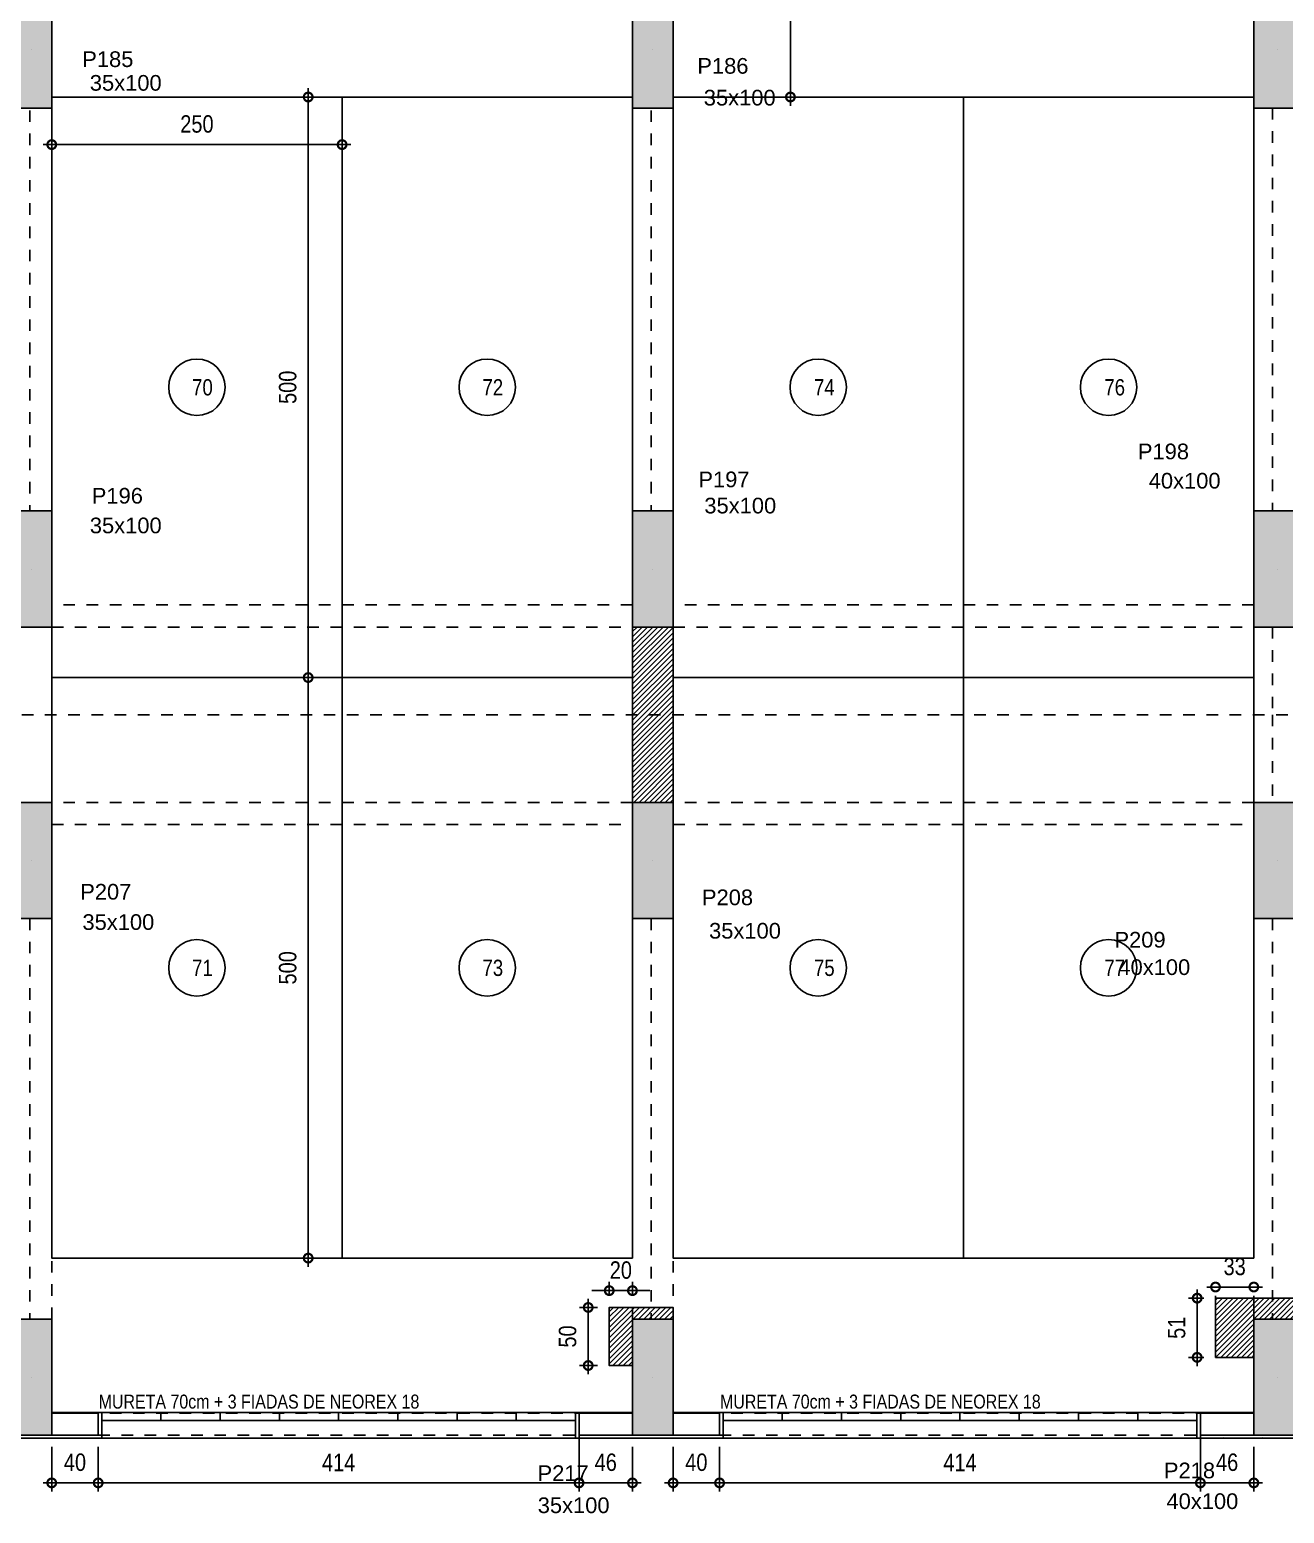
# Model space of a CAD drawing. Header units: metres. Extents: x -133 to 570, y -18 to 184.
# Drawn here: x 14.76 to 25.56, y -3.67 to 9.1 of the extents above; entities that cross this region are included whole.
import ezdxf
from ezdxf.enums import TextEntityAlignment as Align

# ---------------------------------------------------------------- set-up
doc = ezdxf.new("R2010")
doc.units = ezdxf.units.M
doc.linetypes.add('DASHEDX2', pattern=[1.5, 1, -0.5])
doc.linetypes.add('ESTILO_TQS_0004', pattern=[1.12, 0.5, -0.2, 0.01, -0.2, 0.01, -0.2])
for name, color, linetype in [('1', 232, 'DASHEDX2'), ('12', 232, 'Continuous'), ('205', 232, 'ESTILO_TQS_0004'), ('242', 3, 'Continuous'), ('3', 2, 'Continuous'), ('9', 232, 'Continuous'), ('ARQ-ALV ACAB', 4, 'Continuous'), ('ARQ-ALV OSSO', 5, 'Continuous'), ('ARQ-AUX', 7, 'Continuous'), ('ARQ-AUX1', 1, 'Continuous'), ('ARQ-DIM', 2, 'Continuous'), ('ARQ-DIM EMBASAM', 2, 'Continuous'), ('ARQ-ENCH', 1, 'Continuous'), ('ARQ-EST', 2, 'Continuous'), ('ARQ-TXT EMBASAM', 2, 'Continuous'), ('ARQ-VG', 1, 'Continuous'), ('terreno', 7, 'Continuous')]:
    doc.layers.add(name, color=color, linetype=linetype)
doc.styles.add('Adesa', font='ARIALN.TTF')
doc.styles.get("Standard").update_dxf_attribs({"font": 'arial.ttf'})
doc.dimstyles.new('ADESA 1-0075', dxfattribs={"dimtxt": 0.15, "dimasz": 0.15, "dimexe": 0.075, "dimexo": 0.1, "dimgap": 0.1, "dimtad": 1, "dimdec": 1, "dimlfac": 100, "dimzin": 12, "dimtxsty": 'Adesa', "dimblk": 'DOTSMALL', "dimcen": 1, "dimdle": 0.075, "dimclrd": 1, "dimclre": 1, "dimclrt": 256, "dimazin": 3, "dimtm": 1e-09, "dimtfac": 1, "dimtdec": 1, "dimtmove": 1, "dimatfit": 0, "dimldrblk": 'DOTSMALL', "dimfxl": 0.8, "dimtvp": 2, "dimtolj": 1, "dimtzin": 0, "dimarcsym": 0})

# ---------------------------------------------------------------- blocks, each defined once
blk = doc.blocks.new('vaga')
blk.add_lwpolyline([(5, 0), (5, -2.5), (0, -2.5), (0, 0)], close=True)
blk.add_circle((2.5, -1.25), 0.243)
blk = doc.blocks.new('_DotSmall')
at = {"color": 0, "linetype": 'ByBlock', "const_width": 0.5}
blk.add_lwpolyline([(-0.0625, 0, 1), (0.0625, 0, 1)], format="xyb", close=True, dxfattribs=at)
blk = doc.blocks.new('*D140')
at = {"layer": 'ARQ-DIM EMBASAM', "color": 1, "lineweight": -2, "transparency": 16777216}
for p, q in [((14.95, 8.425), (14.95, 8.04)), ((17.45, 8.425), (17.45, 8.04)), ((17.525, 8.115), (14.875, 8.115))]:
    blk.add_line(p, q, dxfattribs=at)
at = {"layer": 'Defpoints', "color": 0, "transparency": 16777216}
for p in [(14.95, 8.525, 0), (17.45, 8.525, 0), (14.95, 8.115)]:
    blk.add_point(p, dxfattribs=at)
at = {"layer": 'ARQ-DIM EMBASAM', "color": 1, "lineweight": -2, "transparency": 16777216, "xscale": 0.15, "yscale": 0.15, "zscale": 0.15, "rotation": 180}
blk.add_blockref('_DotSmall', (14.95, 8.115), dxfattribs=at)
at = {"layer": 'ARQ-DIM EMBASAM', "color": 1, "lineweight": -2, "transparency": 16777216, "xscale": 0.15, "yscale": 0.15, "zscale": 0.15}
blk.add_blockref('_DotSmall', (17.45, 8.115), dxfattribs=at)
at = {"layer": 'ARQ-DIM EMBASAM', "transparency": 16777216, "insert": (16.2, 8.292), "char_height": 0.15, "attachment_point": 5, "style": 'Adesa'}
blk.add_mtext('\\A1;250', dxfattribs=at)
blk = doc.blocks.new('*D141')
at = {"layer": 'ARQ-DIM EMBASAM', "color": 1, "lineweight": -2, "transparency": 16777216}
for p, q in [((17.158, 8.6), (17.158, 3.45)), ((17.35, 8.525), (17.083, 8.525)), ((17.35, 3.525), (17.083, 3.525))]:
    blk.add_line(p, q, dxfattribs=at)
at = {"layer": 'Defpoints', "color": 0, "transparency": 16777216}
for p in [(17.45, 8.525, 0), (17.158, 3.525), (17.45, 3.525, 0)]:
    blk.add_point(p, dxfattribs=at)
at = {"layer": 'ARQ-DIM EMBASAM', "color": 1, "lineweight": -2, "transparency": 16777216, "xscale": 0.15, "yscale": 0.15, "zscale": 0.15}
for p, rotation in [((17.158, 8.525), 90), ((17.158, 3.525), 270)]:
    blk.add_blockref('_DotSmall', p, dxfattribs=dict(at, rotation=rotation))
at = {"layer": 'ARQ-DIM EMBASAM', "transparency": 16777216, "insert": (16.982, 6.025), "char_height": 0.15, "attachment_point": 5, "rotation": 90, "style": 'Adesa'}
blk.add_mtext('\\A1;500', dxfattribs=at)
blk = doc.blocks.new('*D142')
at = {"layer": 'ARQ-DIM EMBASAM', "color": 1, "lineweight": -2, "transparency": 16777216}
for p, q in [((17.158, 3.6), (17.158, -1.55)), ((17.35, 3.525), (17.083, 3.525)), ((17.35, -1.475), (17.083, -1.475))]:
    blk.add_line(p, q, dxfattribs=at)
at = {"layer": 'Defpoints', "color": 0, "transparency": 16777216}
for p in [(17.45, 3.525, 0), (17.158, -1.475), (17.45, -1.475, 0)]:
    blk.add_point(p, dxfattribs=at)
at = {"layer": 'ARQ-DIM EMBASAM', "color": 1, "lineweight": -2, "transparency": 16777216, "xscale": 0.15, "yscale": 0.15, "zscale": 0.15}
for p, rotation in [((17.158, 3.525), 90), ((17.158, -1.475), 270)]:
    blk.add_blockref('_DotSmall', p, dxfattribs=dict(at, rotation=rotation))
at = {"layer": 'ARQ-DIM EMBASAM', "transparency": 16777216, "insert": (16.982, 1.025), "char_height": 0.15, "attachment_point": 5, "rotation": 90, "style": 'Adesa'}
blk.add_mtext('\\A1;500', dxfattribs=at)
blk = doc.blocks.new('*D69')
at = {"layer": 'ARQ-DIM EMBASAM', "color": 1, "lineweight": -2, "transparency": 16777216}
for p, q in [((21.151, 14.068), (21.385, 14.068)), ((21.31, 14.143), (21.31, 8.45)), ((21.151, 8.525), (21.385, 8.525))]:
    blk.add_line(p, q, dxfattribs=at)
at = {"layer": 'Defpoints', "color": 0, "transparency": 16777216}
for p in [(21.051, 14.068), (21.051, 8.525), (21.31, 8.525)]:
    blk.add_point(p, dxfattribs=at)
at = {"layer": 'ARQ-DIM EMBASAM', "color": 1, "lineweight": -2, "transparency": 16777216, "xscale": 0.15, "yscale": 0.15, "zscale": 0.15}
for p, rotation in [((21.31, 14.068), 90), ((21.31, 8.525), 270)]:
    blk.add_blockref('_DotSmall', p, dxfattribs=dict(at, rotation=rotation))
at = {"layer": 'ARQ-DIM EMBASAM', "transparency": 16777216, "insert": (21.134, 11.296), "char_height": 0.15, "attachment_point": 5, "rotation": 90, "style": 'Adesa'}
blk.add_mtext('\\A1;554', dxfattribs=at)
blk = doc.blocks.new('*D218')
at = {"layer": 'ARQ-DIM EMBASAM', "color": 1, "lineweight": -2, "transparency": 16777216}
for p, q in [((24.895, -1.724), (25.375, -1.724)), ((24.97, -1.82), (24.97, -1.799)), ((25.3, -1.82), (25.3, -1.799))]:
    blk.add_line(p, q, dxfattribs=at)
at = {"layer": 'Defpoints', "color": 0, "transparency": 16777216}
for p in [(24.97, -1.72), (25.3, -1.72), (25.3, -1.724)]:
    blk.add_point(p, dxfattribs=at)
at = {"layer": 'ARQ-DIM EMBASAM', "color": 1, "lineweight": -2, "transparency": 16777216, "xscale": 0.15, "yscale": 0.15, "zscale": 0.15, "rotation": 180}
blk.add_blockref('_DotSmall', (24.97, -1.724), dxfattribs=at)
at = {"layer": 'ARQ-DIM EMBASAM', "color": 1, "lineweight": -2, "transparency": 16777216, "xscale": 0.15, "yscale": 0.15, "zscale": 0.15}
blk.add_blockref('_DotSmall', (25.3, -1.724), dxfattribs=at)
at = {"layer": 'ARQ-DIM EMBASAM', "transparency": 16777216, "insert": (25.135, -1.548), "char_height": 0.15, "attachment_point": 5, "style": 'Adesa'}
blk.add_mtext('\\A1;33', dxfattribs=at)
blk = doc.blocks.new('terreno + circ vert')
at = {"layer": 'ARQ-EST', "color": 102}
blk.add_lwpolyline([(45.0315, 1.1617, 0.011807), (45.0465, 1.811), (45.1211, 8.4606), (42.945, 9.4812), (35.5548, 12.9472), (27.5061, 16.8929), (22.1014, 19.5405), (15.0017, 23.0148), (8.3251, 26.282), (0.4895, 30.0914), (-5.8932, 33.2362), (-11.2422, 35.8718), (-77.2068, 8.3436), (-72.4625, -3.025), (39.7459, -3.025), (40.5291, -3.025, 0.3925275), (45.0315, 1.1617)], format="xyb", dxfattribs=at)
at = {"layer": 'Defpoints'}
blk.add_lwpolyline([(45.0315, 1.1617, 0.0118069), (45.0465, 1.811), (45.1211, 8.4606), (42.945, 9.4812), (35.5548, 12.9472), (27.5061, 16.8929), (22.1014, 19.5405), (15.0017, 23.0148), (8.3251, 26.282), (0.4895, 30.0914), (-5.8932, 33.2362), (-11.2422, 35.8718), (-77.2068, 8.3436), (-72.4625, -3.025), (39.7459, -3.025), (40.5292, -3.025, 0.3925339)], format="xyb", close=True, dxfattribs=at)
blk = doc.blocks.new('*D306')
at = {"layer": 'ARQ-DIM', "color": 1, "lineweight": -2, "transparency": 16777216}
for p, q in [((24.812, -1.745), (24.812, -2.405)), ((24.87, -1.82), (24.737, -1.82)), ((24.87, -2.33), (24.737, -2.33))]:
    blk.add_line(p, q, dxfattribs=at)
at = {"layer": 'Defpoints', "color": 0, "transparency": 16777216}
for p in [(24.97, -1.82), (24.812, -2.33), (24.97, -2.33)]:
    blk.add_point(p, dxfattribs=at)
at = {"layer": 'ARQ-DIM', "color": 1, "lineweight": -2, "transparency": 16777216, "xscale": 0.15, "yscale": 0.15, "zscale": 0.15}
for p, rotation in [((24.812, -1.82), 90), ((24.812, -2.33), 270)]:
    blk.add_blockref('_DotSmall', p, dxfattribs=dict(at, rotation=rotation))
at = {"layer": 'ARQ-DIM', "transparency": 16777216, "insert": (24.636, -2.075), "char_height": 0.15, "attachment_point": 5, "rotation": 90, "style": 'Adesa'}
blk.add_mtext('\\A1;51', dxfattribs=at)
blk = doc.blocks.new('*D308')
at = {"layer": 'ARQ-DIM EMBASAM', "color": 1, "lineweight": -2, "transparency": 16777216}
for p, q in [((19.75, -1.755), (19.6, -1.755)), ((19.75, -1.8), (19.75, -1.68)), ((19.75, -1.755), (19.95, -1.755)), ((19.95, -1.8), (19.95, -1.68)), ((19.95, -1.755), (20.1, -1.755))]:
    blk.add_line(p, q, dxfattribs=at)
at = {"layer": 'Defpoints', "color": 0, "transparency": 16777216}
for p in [(19.95, -1.755), (19.75, -1.9), (19.95, -1.9)]:
    blk.add_point(p, dxfattribs=at)
at = {"layer": 'ARQ-DIM EMBASAM', "color": 1, "lineweight": -2, "transparency": 16777216, "xscale": 0.15, "yscale": 0.15, "zscale": 0.15}
blk.add_blockref('_DotSmall', (19.75, -1.755), dxfattribs=at)
at = {"layer": 'ARQ-DIM EMBASAM', "color": 1, "lineweight": -2, "transparency": 16777216, "xscale": 0.15, "yscale": 0.15, "zscale": 0.15, "rotation": 180}
blk.add_blockref('_DotSmall', (19.95, -1.755), dxfattribs=at)
at = {"layer": 'ARQ-DIM EMBASAM', "transparency": 16777216, "insert": (19.85, -1.579), "char_height": 0.15, "attachment_point": 5, "style": 'Adesa'}
blk.add_mtext('\\A1;20', dxfattribs=at)
blk = doc.blocks.new('*D307')
at = {"layer": 'ARQ-DIM EMBASAM', "color": 1, "lineweight": -2, "transparency": 16777216}
for p, q in [((19.65, -1.9), (19.494, -1.9)), ((19.569, -1.825), (19.569, -2.475)), ((19.65, -2.4), (19.494, -2.4))]:
    blk.add_line(p, q, dxfattribs=at)
at = {"layer": 'Defpoints', "color": 0, "transparency": 16777216}
for p in [(19.75, -1.9), (19.569, -2.4), (19.75, -2.4)]:
    blk.add_point(p, dxfattribs=at)
at = {"layer": 'ARQ-DIM EMBASAM', "color": 1, "lineweight": -2, "transparency": 16777216, "xscale": 0.15, "yscale": 0.15, "zscale": 0.15}
for p, rotation in [((19.569, -1.9), 90), ((19.569, -2.4), 270)]:
    blk.add_blockref('_DotSmall', p, dxfattribs=dict(at, rotation=rotation))
at = {"layer": 'ARQ-DIM EMBASAM', "transparency": 16777216, "insert": (19.392, -2.15), "char_height": 0.15, "attachment_point": 5, "rotation": 90, "style": 'Adesa'}
blk.add_mtext('\\A1;50', dxfattribs=at)
blk = doc.blocks.new('PL NEOREX 18')
at = {"layer": 'ARQ-AUX1'}
blk.add_lwpolyline([(0, 0), (0.51, 0), (0.51, -0.07), (0, -0.07)], close=True, dxfattribs=at)
blk = doc.blocks.new('*D362')
at = {"layer": 'ARQ-DIM EMBASAM', "color": 1, "lineweight": -2, "transparency": 16777216}
for p, q in [((20.7, -3.1), (20.7, -3.486)), ((24.84, -3.1), (24.84, -3.486)), ((20.625, -3.411), (24.915, -3.411))]:
    blk.add_line(p, q, dxfattribs=at)
at = {"layer": 'Defpoints', "color": 0, "transparency": 16777216}
for p in [(20.7, -3), (24.84, -3), (24.84, -3.411)]:
    blk.add_point(p, dxfattribs=at)
at = {"layer": 'ARQ-DIM EMBASAM', "color": 1, "lineweight": -2, "transparency": 16777216, "xscale": 0.15, "yscale": 0.15, "zscale": 0.15, "rotation": 180}
blk.add_blockref('_DotSmall', (20.7, -3.411), dxfattribs=at)
at = {"layer": 'ARQ-DIM EMBASAM', "color": 1, "lineweight": -2, "transparency": 16777216, "xscale": 0.15, "yscale": 0.15, "zscale": 0.15}
blk.add_blockref('_DotSmall', (24.84, -3.411), dxfattribs=at)
at = {"layer": 'ARQ-DIM EMBASAM', "transparency": 16777216, "insert": (22.77, -3.235), "char_height": 0.15, "attachment_point": 5, "style": 'Adesa'}
blk.add_mtext('\\A1;414', dxfattribs=at)
blk = doc.blocks.new('*D353')
at = {"layer": 'ARQ-DIM EMBASAM', "color": 1, "lineweight": -2, "transparency": 16777216}
for p, q in [((24.84, -3.005), (24.84, -3.486)), ((25.3, -3.1), (25.3, -3.486)), ((24.765, -3.411), (25.375, -3.411))]:
    blk.add_line(p, q, dxfattribs=at)
at = {"layer": 'Defpoints', "color": 0, "transparency": 16777216}
for p in [(24.84, -2.905), (25.3, -3), (25.3, -3.411)]:
    blk.add_point(p, dxfattribs=at)
at = {"layer": 'ARQ-DIM EMBASAM', "color": 1, "lineweight": -2, "transparency": 16777216, "xscale": 0.15, "yscale": 0.15, "zscale": 0.15, "rotation": 180}
blk.add_blockref('_DotSmall', (24.84, -3.411), dxfattribs=at)
at = {"layer": 'ARQ-DIM EMBASAM', "color": 1, "lineweight": -2, "transparency": 16777216, "xscale": 0.15, "yscale": 0.15, "zscale": 0.15}
blk.add_blockref('_DotSmall', (25.3, -3.411), dxfattribs=at)
at = {"layer": 'ARQ-DIM EMBASAM', "transparency": 16777216, "insert": (25.07, -3.234), "char_height": 0.15, "attachment_point": 5, "style": 'Adesa'}
blk.add_mtext('\\A1;46', dxfattribs=at)
blk = doc.blocks.new('*D363')
at = {"layer": 'ARQ-DIM EMBASAM', "color": 1, "lineweight": -2, "transparency": 16777216}
for p, q in [((14.95, -3.1), (14.95, -3.486)), ((15.35, -3.1), (15.35, -3.486)), ((15.425, -3.411), (14.875, -3.411))]:
    blk.add_line(p, q, dxfattribs=at)
at = {"layer": 'Defpoints', "color": 0, "transparency": 16777216}
for p in [(14.95, -3), (15.35, -3), (14.95, -3.411)]:
    blk.add_point(p, dxfattribs=at)
at = {"layer": 'ARQ-DIM EMBASAM', "color": 1, "lineweight": -2, "transparency": 16777216, "xscale": 0.15, "yscale": 0.15, "zscale": 0.15, "rotation": 180}
blk.add_blockref('_DotSmall', (14.95, -3.411), dxfattribs=at)
at = {"layer": 'ARQ-DIM EMBASAM', "color": 1, "lineweight": -2, "transparency": 16777216, "xscale": 0.15, "yscale": 0.15, "zscale": 0.15}
blk.add_blockref('_DotSmall', (15.35, -3.411), dxfattribs=at)
at = {"layer": 'ARQ-DIM EMBASAM', "transparency": 16777216, "insert": (15.15, -3.234), "char_height": 0.15, "attachment_point": 5, "style": 'Adesa'}
blk.add_mtext('\\A1;40', dxfattribs=at)
blk = doc.blocks.new('*D364')
at = {"layer": 'ARQ-DIM EMBASAM', "color": 1, "lineweight": -2, "transparency": 16777216}
for p, q in [((15.35, -3.1), (15.35, -3.486)), ((19.49, -3.1), (19.49, -3.486)), ((15.275, -3.411), (19.565, -3.411))]:
    blk.add_line(p, q, dxfattribs=at)
at = {"layer": 'Defpoints', "color": 0, "transparency": 16777216}
for p in [(15.35, -3), (19.49, -3), (19.49, -3.411)]:
    blk.add_point(p, dxfattribs=at)
at = {"layer": 'ARQ-DIM EMBASAM', "color": 1, "lineweight": -2, "transparency": 16777216, "xscale": 0.15, "yscale": 0.15, "zscale": 0.15, "rotation": 180}
blk.add_blockref('_DotSmall', (15.35, -3.411), dxfattribs=at)
at = {"layer": 'ARQ-DIM EMBASAM', "color": 1, "lineweight": -2, "transparency": 16777216, "xscale": 0.15, "yscale": 0.15, "zscale": 0.15}
blk.add_blockref('_DotSmall', (19.49, -3.411), dxfattribs=at)
at = {"layer": 'ARQ-DIM EMBASAM', "transparency": 16777216, "insert": (17.42, -3.235), "char_height": 0.15, "attachment_point": 5, "style": 'Adesa'}
blk.add_mtext('\\A1;414', dxfattribs=at)
blk = doc.blocks.new('*D354')
at = {"layer": 'ARQ-DIM EMBASAM', "color": 1, "lineweight": -2, "transparency": 16777216}
for p, q in [((19.49, -3.005), (19.49, -3.486)), ((19.95, -3.1), (19.95, -3.486)), ((19.415, -3.411), (20.025, -3.411))]:
    blk.add_line(p, q, dxfattribs=at)
at = {"layer": 'Defpoints', "color": 0, "transparency": 16777216}
for p in [(19.49, -2.905), (19.95, -3), (19.95, -3.411)]:
    blk.add_point(p, dxfattribs=at)
at = {"layer": 'ARQ-DIM EMBASAM', "color": 1, "lineweight": -2, "transparency": 16777216, "xscale": 0.15, "yscale": 0.15, "zscale": 0.15, "rotation": 180}
blk.add_blockref('_DotSmall', (19.49, -3.411), dxfattribs=at)
at = {"layer": 'ARQ-DIM EMBASAM', "color": 1, "lineweight": -2, "transparency": 16777216, "xscale": 0.15, "yscale": 0.15, "zscale": 0.15}
blk.add_blockref('_DotSmall', (19.95, -3.411), dxfattribs=at)
at = {"layer": 'ARQ-DIM EMBASAM', "transparency": 16777216, "insert": (19.72, -3.234), "char_height": 0.15, "attachment_point": 5, "style": 'Adesa'}
blk.add_mtext('\\A1;46', dxfattribs=at)
blk = doc.blocks.new('*D365')
at = {"layer": 'ARQ-DIM EMBASAM', "color": 1, "lineweight": -2, "transparency": 16777216}
for p, q in [((20.3, -3.1), (20.3, -3.486)), ((20.7, -3.1), (20.7, -3.486)), ((20.225, -3.411), (20.775, -3.411))]:
    blk.add_line(p, q, dxfattribs=at)
at = {"layer": 'Defpoints', "color": 0, "transparency": 16777216}
for p in [(20.3, -3, 0), (20.7, -3, 0), (20.7, -3.411)]:
    blk.add_point(p, dxfattribs=at)
at = {"layer": 'ARQ-DIM EMBASAM', "color": 1, "lineweight": -2, "transparency": 16777216, "xscale": 0.15, "yscale": 0.15, "zscale": 0.15, "rotation": 180}
blk.add_blockref('_DotSmall', (20.3, -3.411), dxfattribs=at)
at = {"layer": 'ARQ-DIM EMBASAM', "color": 1, "lineweight": -2, "transparency": 16777216, "xscale": 0.15, "yscale": 0.15, "zscale": 0.15}
blk.add_blockref('_DotSmall', (20.7, -3.411), dxfattribs=at)
at = {"layer": 'ARQ-DIM EMBASAM', "transparency": 16777216, "insert": (20.5, -3.234), "char_height": 0.15, "attachment_point": 5, "style": 'Adesa'}
blk.add_mtext('\\A1;40', dxfattribs=at)
blk = doc.blocks.new('est-lo-05-4s1-r00')
at = {"layer": '3'}
h = blk.add_hatch(color=8, dxfattribs=at)
h.dxf.hatch_style = 1
h.paths.add_polyline_path([(4480.191942, 253.001099), (4480.878336, 333.001099), (4505.879256, 333.001099), (4505.192862, 253.001099)])
h.paths.add_polyline_path([(3749.556138, 1173.75538), (3675.011239, 1208.716021), (3675.029004, 1220.600666), (3681.053169, 1233.445703), (3760.152345, 1196.349162)])
h.paths.add_polyline_path([(4392.652721, -102.368986), (4434.333491, -34.084922), (4455.672261, -47.110163), (4413.991491, -115.394227)])
h.paths.add_polyline_path([(4050.790041, -299.818694), (4048.176829, -274.955647), (4127.738581, -266.59337), (4130.351793, -291.456417)])
h.paths.add_polyline_path([(3675.00299, -300.023234), (3700.00299, -300.023234), (3700.00299, -220.023234), (3675.00299, -220.023234)])
h.paths.add_polyline_path([(3675.00299, 253.001099), (3700.00299, 253.001099), (3700.00299, 333.001099), (3675.00299, 333.001099)])
h.paths.add_polyline_path([(3675.00299, 634.98646), (3700.00299, 634.98646), (3700.00299, 714.98646), (3675.00299, 714.98646)])
h.paths.add_polyline_path([(4508.00299, 805.7767), (4483.00299, 805.7767), (4483.00299, 829.898668), (4461.169437, 840.153681), (4471.79773, 862.781968), (4508.00299, 845.7767)])
h.paths.add_polyline_path([(4136.144955, 992.517183), (4063.734435, 1026.527719), (4074.362727, 1049.156007), (4146.773247, 1015.14547)])
h.paths.add_polyline_path([(498.003039, 395.921113), (498.003039, 923.986062), (353.003016, 923.986062), (353.003016, 942.98646), (517.003016, 942.98646), (517.003016, 395.921113)])
h.paths.add_polyline_path([(2530.003309, 842.98646), (2570.003309, 842.98646), (2570.003309, 942.98646), (2530.003309, 942.98646)])
h.paths.add_polyline_path([(-1638.90411, 2308.417379), (-1639.710789, 2308.080731), (-1626.939173, 2277.47733), (-1605.475816, 2266.181704), (-1591.086746, 2295.422123), (-1602.796368, 2323.486104)])
h.paths.add_polyline_path([(520.003309, 245.003526), (520.003309, -299.999844), (555.003309, -299.999844), (555.003309, -229.999844), (539.003309, -229.999844), (539.003309, 185.003526), (555.003309, 185.003526), (555.003309, 245.003526)])
h.paths.add_polyline_path([(-35, 244.918632), (-35, 184.918632), (-19, 184.918632), (-19, -230), (-35, -230), (-35, -300), (517, -300), (517, 245), (498, 245), (498, -281), (0, -281), (0, -19), (255, -19), (255, 244.918632), (178.506963, 244.918632), (178.506963, 225.918632), (236, 225.918632), (236, 0), (0, 0), (0, 225.918632), (57.5, 225.918632), (57.5, 244.918632)])
h.paths.add_polyline_path([(-34.995574, 942.98646), (-34.995574, 872.98646), (-18.995574, 872.98646), (-18.995574, 455.988714), (-34.995574, 455.988714), (-34.995574, 395.921113), (232.004426, 395.921113), (232.004426, 481.921874), (213.004426, 481.921874), (213.004426, 414.921113), (0.004426, 414.921113), (0.004426, 923.98646), (213.004426, 923.98646), (213.004426, 854.922358), (232.004426, 854.922358), (232.004426, 923.98646), (252.004426, 923.98646), (252.004426, 942.98646)])
h.paths.add_polyline_path([(2337.785418, 1567.555313), (2315.359741, 1578.604703), (2293.260961, 1533.753349), (2315.686638, 1522.703959)])
h.paths.add_polyline_path([(870.291031, 1584.94023), (853.247517, 1593.337766), (826.665145, 1539.555944), (843.70866, 1531.158408)])
h.paths.add_polyline_path([(890.02575, 1575.217005), (872.982236, 1583.614541), (846.399864, 1529.832719), (863.443379, 1521.435183)])
h.paths.add_polyline_path([(1025.867309, 1900.695523), (1008.823795, 1909.093059), (969.045991, 1828.360622), (986.089505, 1819.963086)])
h.paths.add_polyline_path([(1045.605182, 1890.970748), (1028.561668, 1899.368284), (988.783864, 1818.635847), (1005.827379, 1810.238311)])
h.paths.add_polyline_path([(-3325.919868, 1288.067867), (-3293.620189, 1301.548622), (-3303.249301, 1324.619823), (-3335.54898, 1311.139067)])
h.paths.add_polyline_path([(-2327.384158, 1704.758701), (-2295.08448, 1718.239457), (-2304.713592, 1741.310657), (-2337.01327, 1727.829901)])
h.paths.add_polyline_path([(-2830.337783, 1494.85313), (-2793.423878, 1510.25974), (-2803.05301, 1533.330931), (-2839.966914, 1517.924321)])
h.paths.add_polyline_path([(-3380.339856, 153.000156), (-3355.339856, 153.000156), (-3355.339856, 223.000156), (-3380.339856, 223.000156)])
h.paths.add_polyline_path([(-2936.336043, 204.000156), (-2936.336043, 454.000156), (-2955.336043, 454.000156), (-2955.336043, 204.000156)])
h.paths.add_polyline_path([(-2042.45661, 2561.553446), (-2019.343795, 2506.183799), (-2001.810073, 2513.502857), (-2024.922888, 2568.872504)])
h.paths.add_polyline_path([(-2269.846055, 3106.51942), (-2246.73324, 3051.149773), (-2229.199518, 3058.468831), (-2252.312333, 3113.838478)])
h.paths.add_polyline_path([(-1900.243914, 3260.782262), (-1892.924846, 3243.248545), (-1837.555212, 3266.361391), (-1844.87428, 3283.895109)])
h.paths.add_polyline_path([(213.004314, 593.000156), (232.004314, 593.000156), (232.004314, 744.000156), (213.004314, 744.000156)], flags=17)
h.paths.add_polyline_path([(3672.003309, 253.001099), (3672.003309, 388.001099), (3637.003309, 388.001099), (3637.003309, 253.001099)])
h.paths.add_polyline_path([(3637.003309, 942.98646), (3637.003194, 872.98646), (3653.003309, 872.98646), (3653.003309, 599.001099), (3637.003309, 599.001099), (3637.003309, 539.001099), (3672.003309, 539.001099), (3672.003309, 942.98646)])
h.paths.add_polyline_path([(3672.003424, 102.001099), (3637.003309, 102.001099), (3637.003309, 42.001099), (3653.003307, 42.001099), (3653.003307, -229.998901), (3637.003309, -229.998901), (3637.003309, -299.998901), (3672.003424, -299.998901)])
h.paths.add_polyline_path([(3075.003309, -299.999844), (3110.003309, -299.999844), (3110.003309, -199.999844), (3075.003309, -199.999844)])
h.paths.add_polyline_path([(3075.003309, 270.500177), (3110.003309, 270.500177), (3110.003309, 370.500177), (3075.003309, 370.500177)])
h.paths.add_polyline_path([(520.003309, 942.98646), (520.003309, 395.925027), (555.003309, 395.925027), (555.003309, 451.98646), (539.003309, 451.98646), (539.003309, 872.98646), (555.003309, 872.98646), (555.003309, 942.98646)])
h.paths.add_polyline_path([(-2102.995138, 253.000177), (-2102.995138, 388.000177), (-2137.995138, 388.000177), (-2137.995138, 253.000177)])
h.paths.add_polyline_path([(-2137.995138, 101.999935), (-2137.995138, -299.999844), (-2102.995138, -299.999844), (-2102.995138, -229.999844), (-2118.995138, -229.999844), (-2118.995138, 41.999935), (-2102.995138, 41.999935), (-2102.995138, 101.999935)])
h.paths.add_polyline_path([(-2137.995141, 942.988972), (-2137.995141, 538.988972), (-2102.995141, 538.988972), (-2102.995141, 598.988972), (-2118.995141, 598.988972), (-2118.995141, 872.988972), (-2102.995141, 872.988972), (-2102.995141, 942.988972)])
h.paths.add_polyline_path([(3075.003309, 842.98646), (3110.003309, 842.98646), (3110.003309, 942.98646), (3075.003309, 942.98646)])
h.paths.add_polyline_path([(2530.003309, -299.999844), (2570.003309, -299.999844), (2570.003309, -199.999844), (2530.003309, -199.999844)])
h.paths.add_polyline_path([(2530.003309, 145.003526), (2570.003309, 145.003526), (2570.003309, 245.003526), (2530.003309, 245.003526)])
h.paths.add_polyline_path([(2530.003309, 395.98646), (2570.003309, 395.98646), (2570.003309, 495.98646), (2530.003309, 495.98646)])
h.paths.add_polyline_path([(1995.003309, -299.999844), (2030.003309, -299.999844), (2030.003309, -199.999844), (1995.003309, -199.999844)])
h.paths.add_polyline_path([(1995.003309, 145.003526), (2030.003309, 145.003526), (2030.003309, 245.003526), (1995.003309, 245.003526)])
h.paths.add_polyline_path([(1995.003309, 395.98646), (2030.003309, 395.98646), (2030.003309, 495.98646), (1995.003309, 495.98646)])
h.paths.add_polyline_path([(1995.003309, 842.98646), (2030.003309, 842.98646), (2030.003309, 942.98646), (1995.003309, 942.98646)])
h.paths.add_polyline_path([(1460.003309, -299.999844), (1495.003309, -299.999844), (1495.003309, -199.999844), (1460.003309, -199.999844)])
h.paths.add_polyline_path([(1460.003309, 145.003526), (1495.003309, 145.003526), (1495.003309, 245.003526), (1460.003309, 245.003526)])
h.paths.add_polyline_path([(1460.003309, 395.98646), (1495.003309, 395.98646), (1495.003309, 495.98646), (1460.003309, 495.98646)])
h.paths.add_polyline_path([(1460.003309, 842.98646), (1495.003309, 842.98646), (1495.003309, 942.98646), (1460.003309, 942.98646)])
h.paths.add_polyline_path([(925.003309, -299.999844), (960.003309, -299.999844), (960.003309, -199.999844), (925.003309, -199.999844)])
h.paths.add_polyline_path([(925.003309, 145.003526), (960.003309, 145.003526), (960.003309, 245.003526), (925.003309, 245.003526)])
h.paths.add_polyline_path([(925.003309, 395.98646), (960.003309, 395.98646), (960.003309, 495.98646), (925.003309, 495.98646)])
h.paths.add_polyline_path([(925.003309, 842.98646), (960.003309, 842.98646), (960.003309, 942.98646), (925.003309, 942.98646)])
h.paths.add_polyline_path([(-1582.999721, -299.999844), (-1547.999721, -299.999844), (-1547.999721, -199.999844), (-1582.999721, -199.999844)])
h.paths.add_polyline_path([(-500.999721, -299.999844), (-465.999721, -299.999844), (-465.999721, -199.999844), (-500.999721, -199.999844)])
h.paths.add_polyline_path([(-1042.999721, -299.999844), (-1002.999721, -299.999844), (-1002.999721, -199.999844), (-1042.999721, -199.999844)])
h.paths.add_polyline_path([(-500.999721, 145.003526), (-465.999721, 145.003526), (-465.999721, 245.003526), (-500.999721, 245.003526)])
h.paths.add_polyline_path([(-1042.999721, 145.003526), (-1002.999721, 145.003526), (-1002.999721, 245.003526), (-1042.999721, 245.003526)])
h.paths.add_polyline_path([(-500.999721, 395.98646), (-465.999721, 395.98646), (-465.999721, 495.98646), (-500.999721, 495.98646)])
h.paths.add_polyline_path([(-1042.999721, 395.98646), (-1002.999721, 395.98646), (-1002.999721, 495.98646), (-1042.999721, 495.98646)])
h.paths.add_polyline_path([(-1582.999721, 270.500177), (-1547.999721, 270.500177), (-1547.999721, 370.500177), (-1582.999721, 370.500177)])
h.paths.add_polyline_path([(-500.999721, 842.988971), (-465.999721, 842.988971), (-465.999721, 942.988971), (-500.999721, 942.988971)])
h.paths.add_polyline_path([(-1042.999721, 842.988971), (-1002.999721, 842.988971), (-1002.999721, 942.988971), (-1042.999721, 942.988971)])
h.paths.add_polyline_path([(-1582.999721, 842.988971), (-1547.999721, 842.988971), (-1547.999721, 942.988971), (-1582.999721, 942.988971)])
h.paths.add_polyline_path([(2878.491855, 1624.359295), (2870.135095, 1607.29575), (2924.019974, 1580.905983), (2932.376734, 1597.969528)])
h.paths.add_polyline_path([(-3380.339856, 611.000177), (-3355.339856, 611.000177), (-3355.339856, 681.000177), (-3380.339856, 681.000177)])
h.paths.add_polyline_path([(-2696.836043, 611.000177), (-2696.836043, 681.000177), (-2721.836043, 681.000177), (-2721.836043, 611.000177)])
h.paths.add_polyline_path([(-2696.836043, 204.000156), (-2696.836043, 454.000156), (-2715.836043, 454.000156), (-2715.836043, 204.000156)])
h.paths.add_polyline_path([(-2731.836043, -299.999844), (-2696.836043, -299.999844), (-2696.836043, -264.999844), (-2731.836043, -264.999844)])
h.paths.add_polyline_path([(-3380.339856, -299.999844), (-3320.339856, -299.999844), (-3320.339856, -280.999844), (-3380.339856, -280.999844)])
h.paths.add_polyline_path([(-1251.700414, 3094.268311), (-1252.507092, 3093.931662), (-1239.735476, 3063.328261), (-1218.272119, 3052.032635), (-1203.883049, 3081.273055), (-1215.592671, 3109.337036)])
h.paths.add_polyline_path([(420.719309, 2826.351805), (412.32167, 2809.308341), (466.143135, 2782.789482), (474.540774, 2799.832946)])
h.paths.add_polyline_path([(-128.567177, 2469.498721), (-139.616566, 2447.073044), (-85.794942, 2420.554509), (-74.745552, 2442.980186)])
h.paths.add_polyline_path([(119.171183, 2972.952079), (110.773545, 2955.908615), (164.59501, 2929.389755), (172.992648, 2946.433219)])
h.paths.add_polyline_path([(576.412492, 2122.1471), (565.363102, 2099.721423), (619.184726, 2073.202887), (630.234116, 2095.628564)])
h.paths.add_polyline_path([(171.937891, 2321.436407), (160.888501, 2299.01073), (214.710126, 2272.492194), (225.759516, 2294.917871)])
h.paths.add_polyline_path([(-1846.18202, 2802.798822), (-1809.267849, 2818.204793), (-1824.67382, 2855.118964), (-1861.587992, 2839.712993)])
h.paths.add_polyline_path([(-1310.499721, 1541.488971), (-1250.499721, 1541.488971), (-1250.499721, 1566.488971), (-1310.499721, 1566.488971)])
h.paths.add_polyline_path([(-1059.612628, 1971.148164), (-1041.951907, 2007.03826), (-1077.842003, 2024.698981), (-1095.502723, 1988.808885)])
h.paths.add_polyline_path([(-524.499721, 1541.488971), (-499.499721, 1541.488971), (-499.499721, 1601.488971), (-524.499721, 1601.488971)])
h.paths.add_polyline_path([(-524.499721, 1881.488971), (-499.499721, 1881.488971), (-499.499721, 1941.488971), (-524.499721, 1941.488971)])
h.paths.add_polyline_path([(251.018664, 1541.488971), (291.018664, 1541.488971), (291.018664, 1581.488971), (251.018664, 1581.488971)])
h.paths.add_polyline_path([(1664.183592, 1619.053462), (1641.757916, 1630.102852), (1619.659136, 1585.251498), (1642.084813, 1574.202108)])
h.paths.add_polyline_path([(251.018664, 1794.282663), (291.018664, 1794.282663), (291.018664, 1824.650067), (251.018664, 1844.333072)])
h.paths.add_polyline_path([(-300.985184, 2071.804142), (-283.400784, 2107.731692), (-319.328334, 2125.316092), (-336.912734, 2089.388541)])
h.paths.add_polyline_path([(-875.89343, 2343.920112), (-853.89385, 2388.820186), (-889.8214, 2406.404586), (-911.82098, 2361.504512)])
h.paths.add_polyline_path([(3624.072778, 1260.343803), (3616.005182, 1243.141655), (3670.327755, 1217.665036), (3678.395351, 1234.867184)])
h.paths.add_polyline_path([(3281.21396, 1427.01517), (3272.816321, 1409.971706), (3326.637786, 1383.452847), (3335.035425, 1400.496311)])
h.paths.add_polyline_path([(2443.032129, 1837.730498), (2434.675071, 1820.667098), (2488.55949, 1794.276391), (2496.916547, 1811.33979)])
h.paths.add_polyline_path([(1848.439737, 2128.830222), (1840.082977, 2111.766677), (1893.967856, 2085.37691), (1902.324616, 2102.440455)])
h.paths.add_polyline_path([(1278.969231, 2407.565141), (1270.571592, 2390.521677), (1324.393057, 2364.002818), (1332.790696, 2381.046282)])
h.paths.add_polyline_path([(1222.390526, 2435.274861), (1213.992887, 2418.231397), (1267.814352, 2391.712538), (1276.211991, 2408.756002)])
h.paths.add_polyline_path([(826.212318, 2629.054888), (817.862707, 2611.987844), (871.758635, 2585.620651), (880.108247, 2602.687695)])
h.paths.add_polyline_path([(-548.331574, 2676.321486), (-559.380964, 2653.895809), (-379.975549, 2565.50069), (-368.926159, 2587.926367)])
h.paths.add_polyline_path([(-300.838681, 3179.255192), (-309.236218, 3162.211678), (-129.830803, 3073.816559), (-121.433267, 3090.860073)])
h.paths.add_polyline_path([(-1026.544799, 3536.825065), (-1034.942438, 3519.781601), (-981.120973, 3493.262742), (-972.723334, 3510.306206)])
h.paths.add_polyline_path([(-1415.729753, 3462.94789), (-1408.410685, 3445.414172), (-1353.041051, 3468.527018), (-1360.360119, 3486.060736)])
h.paths.add_polyline_path([(-1824.790765, 1941.513397), (-1815.163965, 1918.441233), (-1762.559432, 1940.390336), (-1796.445767, 2021.604352), (-1813.980611, 2014.287984), (-1789.721076, 1956.146132), (-1824.790786, 1941.513388)])
at = {"layer": '1'}
for points in [[(1476.003309, 840.98646), (1476.003309, 495.997644)], [(1495.003309, 495.997644), (1495.003309, 840.98646)], [(2011.003309, 840.98646), (2011.003309, 495.997644)], [(2030.003309, 495.997644), (2030.003309, 840.98646)], [(2546.003309, 842.98646), (2546.003309, 495.997644)], [(1995.003309, 414.997644), (1495.003309, 414.997644)], [(2530.003309, 414.997644), (2030.003309, 414.997644)], [(1495.003309, 395.997644), (1995.003309, 395.997644)], [(2030.003309, 395.997644), (2530.003309, 395.997644)], [(2546.003309, 395.997644), (2546.003309, 320.500177)], [(2546.003309, 320.500177), (2546.003309, 245.000156)], [(1995.003309, 245.000156), (1495.003309, 245.000156)], [(2530.003309, 245.000156), (2030.003309, 245.000156)], [(1495.003309, 226.000156), (1995.003309, 226.000156)], [(2030.003309, 226.000156), (2530.003309, 226.000156)], [(1476.003309, 145.000156), (1476.003309, -199.999844)], [(1495.003309, -199.999844), (1495.003309, 145.000156)], [(2011.003309, 145.000156), (2011.003309, -199.999844)], [(2030.003309, -199.999844), (2030.003309, 145.000156)], [(2546.003309, 145.000156), (2546.003309, -199.999844)], [(1995.003309, -280.998901), (1495.003309, -280.998901)], [(2530.003309, -280.998901), (2030.003309, -280.998901)], [(1495.003309, -299.998901), (1995.003309, -299.998901)], [(2030.003309, -299.998901), (2530.003309, -299.998901)]]:
    blk.add_lwpolyline(points, dxfattribs=at)
at = {"layer": '205'}
blk.add_line((4659.154326, 320.486758), (-3743.509623, 320.486758), dxfattribs=at)
at = {"layer": '242', "linetype": 'Continuous'}
for p, q in [((1477.503309, 892.98646), (1477.503309, 892.98646)), ((2012.503309, 892.98646), (2012.503309, 892.98646)), ((2550.003309, 892.98646), (2550.003309, 892.98646)), ((1477.503309, 445.98646), (1477.503309, 445.98646)), ((2012.503309, 445.98646), (2012.503309, 445.98646)), ((2550.003309, 445.98646), (2550.003309, 445.98646)), ((1477.503309, 195.003526), (1477.503309, 195.003526)), ((2012.503309, 195.003526), (2012.503309, 195.003526)), ((2550.003309, 195.003526), (2550.003309, 195.003526)), ((1477.503309, -249.999844), (1477.503309, -249.999844)), ((2012.503309, -249.999844), (2012.503309, -249.999844)), ((2550.003309, -249.999844), (2550.003309, -249.999844))]:
    blk.add_line(p, q, dxfattribs=at)
at = {"layer": '3', "linetype": 'Continuous'}
for points in [[(1460.003309, 842.98646), (1495.003309, 842.98646), (1495.003309, 942.98646), (1460.003309, 942.98646), (1460.003309, 842.98646)], [(1995.003309, 842.98646), (2030.003309, 842.98646), (2030.003309, 942.98646), (1995.003309, 942.98646), (1995.003309, 842.98646)], [(1460.003309, 395.98646), (1495.003309, 395.98646), (1495.003309, 495.98646), (1460.003309, 495.98646), (1460.003309, 395.98646)], [(1995.003309, 395.98646), (2030.003309, 395.98646), (2030.003309, 495.98646), (1995.003309, 495.98646), (1995.003309, 395.98646)], [(2530.003309, 395.98646), (2570.003309, 395.98646), (2570.003309, 495.98646), (2530.003309, 495.98646), (2530.003309, 395.98646)], [(1460.003309, 145.003526), (1495.003309, 145.003526), (1495.003309, 245.003526), (1460.003309, 245.003526), (1460.003309, 145.003526)], [(1995.003309, 145.003526), (2030.003309, 145.003526), (2030.003309, 245.003526), (1995.003309, 245.003526), (1995.003309, 145.003526)], [(2530.003309, 145.003526), (2570.003309, 145.003526), (2570.003309, 245.003526), (2530.003309, 245.003526), (2530.003309, 145.003526)], [(1460.003309, -299.999844), (1495.003309, -299.999844), (1495.003309, -199.999844), (1460.003309, -199.999844), (1460.003309, -299.999844)], [(1995.003309, -299.999844), (2030.003309, -299.999844), (2030.003309, -199.999844), (1995.003309, -199.999844), (1995.003309, -299.999844)], [(2530.003309, -299.999844), (2570.003309, -299.999844), (2570.003309, -199.999844), (2530.003309, -199.999844), (2530.003309, -299.999844)]]:
    blk.add_lwpolyline(points, dxfattribs=at)
at = {"layer": '3'}
blk.add_lwpolyline([(2530.003309, 842.98646), (2570.003309, 842.98646), (2570.003309, 942.98646), (2530.003309, 942.98646), (2530.003309, 842.98646)], dxfattribs=at)
at = {"layer": '12', "linetype": 'Continuous'}
for s, p in [('35x100', (1527.771353, 857.92815)), ('35x100', (2056.40422, 845.193024)), ('40x100', (2439.506798, 515.278516)), ('35x100', (2056.895202, 493.8694)), ('35x100', (1527.790151, 476.756841)), ('35x100', (1521.424967, 135.179526)), ('35x100', (2060.951178, 127.667195)), ('40x100', (2413.3694, 96.331226)), ('35x100', (1913.43399, -367.117277)), ('40x100', (2454.768223, -363.598344))]:
    blk.add_text(s, height=13.5, dxfattribs=at).set_placement(p)
at = {"layer": '9', "linetype": 'Continuous'}
for s, p in [('P185', (1521.257634, 878.329378)), ('P186', (2050.855111, 872.567227)), ('P198', (2430.157791, 540.484586)), ('P197', (2051.769081, 516.406173)), ('P196', (1529.46899, 502.329502)), ('P207', (1519.494754, 161.262626)), ('P208', (2054.805043, 156.441412)), ('P209', (2410.011721, 119.938904)), ('P217', (1913.272736, -339.484804)), ('P218', (2452.583522, -337.138849))]:
    blk.add_text(s, height=13.5, dxfattribs=at).set_placement(p)

msp = doc.modelspace()

# ---------------------------------------------------------------- hatches: boundary and pattern name
at = {"layer": 'ARQ-ENCH'}
h = msp.add_hatch(dxfattribs=at)
h.set_pattern_fill('ANSI31', color=256, scale=0.01)
h.paths.add_polyline_path([(19.95, 3.9599), (20.3, 3.9599), (20.3, 2.45), (19.95, 2.45)])
h = msp.add_hatch(dxfattribs=at)
h.set_pattern_fill('ANSI31', color=256, scale=0.01)
h.paths.add_polyline_path([(19.95, -1.9), (19.75, -1.9), (19.75, -2.4), (19.95, -2.4)])
h.paths.add_polyline_path([(19.95, -1.9), (20.3, -1.9), (20.3, -2), (19.95, -2)])
h = msp.add_hatch(dxfattribs=at)
h.set_pattern_fill('ANSI31', color=256, scale=0.01)
h.paths.add_polyline_path([(25.3, -1.82), (24.97, -1.82), (24.97, -2.33), (25.3, -2.33)])
h.paths.add_polyline_path([(25.3, -1.82), (25.7, -1.82), (25.7, -2), (25.3, -2)])

# ---------------------------------------------------------------- linework, layer by layer
at = {"layer": 'ARQ-ALV ACAB', "elevation": 0}
for points in [[(14.5499, -3.0245), (15.38, -3.025), (15.38, -2.805), (14.95, -2.8049)], [(19.9499, -3.025), (19.46, -3.025), (19.46, -2.805), (19.95, -2.805)], [(19.8999, -3.0245), (20.73, -3.025), (20.73, -2.805), (20.3, -2.8049)], [(25.2999, -3.025), (24.81, -3.025), (24.81, -2.805), (25.3, -2.805)], [(25.3499, -3.0245), (26.13, -3.025), (26.13, -2.805), (25.7, -2.805)], [(25.3499, -3.0244), (26.13, -3.025), (26.13, -2.805), (25.7, -2.805)], [(5.2642, -3.0253), (25.3709, -3.0241)]]:
    msp.add_lwpolyline(points, dxfattribs=at)
at = {"layer": 'ARQ-ALV ACAB'}
msp.add_lwpolyline([(5.2642, -3.0253), (25.0409, -3.0241)], dxfattribs=at)
at = {"layer": 'ARQ-ALV OSSO', "elevation": 0}
for points in [[(14.95, -2.9999), (15.35, -3), (15.35, -2.81), (14.95, -2.8099)], [(19.95, -3), (19.49, -3), (19.49, -2.81), (19.95, -2.81)], [(20.3, -2.9999), (20.7, -3), (20.7, -2.81), (20.3, -2.8099)], [(25.3, -3), (24.84, -3), (24.84, -2.81), (25.3, -2.81)]]:
    msp.add_lwpolyline(points, dxfattribs=at)
at = {"layer": 'ARQ-AUX', "elevation": 0}
for points in [[(15.38, -3.025), (19.46, -3.025)], [(20.73, -3.025), (24.81, -3.025)]]:
    msp.add_lwpolyline(points, dxfattribs=at)
at = {"layer": 'ARQ-ENCH'}
for points in [[(19.95, 3.9599), (20.3, 3.9599), (20.3, 2.45), (19.95, 2.45)], [(19.95, -1.9), (19.75, -1.9), (19.75, -2.4), (19.95, -2.4)], [(19.95, -1.9), (20.3, -1.9), (20.3, -2), (19.95, -2)], [(25.3, -1.82), (24.97, -1.82), (24.97, -2.33), (25.3, -2.33)], [(25.3, -1.82), (25.7, -1.82), (25.7, -2), (25.3, -2)]]:
    msp.add_lwpolyline(points, close=True, dxfattribs=at)

# ---------------------------------------------------------------- block references
at = {"linetype": 'Continuous', "xscale": 0.01, "yscale": 0.01, "zscale": 0.01}
msp.add_blockref('est-lo-05-4s1-r00', (0, 0), dxfattribs=at)
for p in [(15.38, -2.805, 0), (15.89, -2.805, 0), (16.4, -2.805, 0), (16.91, -2.805, 0), (17.42, -2.805, 0), (17.93, -2.805, 0), (18.44, -2.805, 0), (18.95, -2.805, 0), (20.73, -2.805, 0), (21.24, -2.805, 0), (21.75, -2.805, 0), (22.26, -2.805, 0), (22.77, -2.805, 0), (23.28, -2.805, 0), (23.79, -2.805, 0), (24.3, -2.805, 0)]:
    msp.add_blockref('PL NEOREX 18', p)
at = {"layer": 'ARQ-VG', "rotation": 270}
for p in [(17.45, 8.525, 0), (19.95, 8.525, 0), (22.8, 8.525, 0), (25.3, 8.525, 0), (17.45, 3.525, 0), (19.95, 3.525, 0), (22.8, 3.525, 0), (25.3, 3.525, 0)]:
    msp.add_blockref('vaga', p, dxfattribs=at)
at = {"layer": 'terreno'}
msp.add_blockref('terreno + circ vert', (0, 0), dxfattribs=at)

# ---------------------------------------------------------------- texts
at = {"layer": 'ARQ-TXT EMBASAM', "style": 'Adesa'}
for p in [(16.7344, -2.7708, -0.0353), (22.0844, -2.7708, -0.0353)]:
    msp.add_text('MURETA 70cm + 3 FIADAS DE NEOREX 18', height=0.12, dxfattribs=at).set_placement(p, align=Align.CENTER)
at = {"layer": 'ARQ-VG', "style": 'Adesa'}
for s, p in [('70', (16.2474, 6.025, 0.0082)), ('72', (18.7474, 6.025, 0.0082)), ('74', (21.6018, 6.025, 0.0082)), ('76', (24.1018, 6.025, 0)), ('71', (16.2474, 1.025, 0.0082)), ('73', (18.7474, 1.025, 0.0082)), ('75', (21.6018, 1.025, 0.0082)), ('77', (24.1018, 1.025, 0))]:
    msp.add_text(s, height=0.14, dxfattribs=at).set_placement(p, align=Align.MIDDLE_CENTER)

# ---------------------------------------------------------------- dimensions: what is measured, and where the dimension line sits
at = {"layer": 'ARQ-DIM'}
dim = msp.add_linear_dim(base=(24.8122, -2.33), p1=(24.97, -1.82), p2=(24.97, -2.33), angle=90, dimstyle='ADESA 1-0075', dxfattribs=at)
dim.commit()
dim.dimension.update_dxf_attribs({"geometry": '*D306', "text_midpoint": (24.6356, -2.075)})
at = {"layer": 'ARQ-DIM EMBASAM'}
dim = msp.add_linear_dim(base=(21.3103, 8.525, 0), p1=(21.0512, 14.0676, 0), p2=(21.0512, 8.525, 0), angle=90, dimstyle='ADESA 1-0075', override={"dimdec": 0}, dxfattribs=at)
dim.commit()
dim.dimension.update_dxf_attribs({"geometry": '*D69', "text_midpoint": (21.134, 11.2963, 0)})
for base, p1, p2, picture, middle in [((17.1583, 3.525), (17.45, 8.525, 0), (17.45, 3.525, 0), '*D141', (16.9817, 6.025)), ((17.1583, -1.475), (17.45, 3.525, 0), (17.45, -1.475, 0), '*D142', (16.9817, 1.025)), ((19.5689, -2.4), (19.75, -1.9), (19.75, -2.4), '*D307', (19.3923, -2.15))]:
    dim = msp.add_linear_dim(base=base, p1=p1, p2=p2, angle=90, dimstyle='ADESA 1-0075', dxfattribs=at)
    dim.commit()
    dim.dimension.update_dxf_attribs({"geometry": picture, "text_midpoint": middle})
for base, p1, p2, picture, middle in [((14.95, 8.1153), (17.45, 8.525, 0), (14.95, 8.525, 0), '*D140', (16.2, 8.2918)), ((19.95, -3.4107, 0), (19.49, -2.905, 0), (19.95, -3, 0), '*D354', (19.72, -3.2341, 0)), ((25.3, -3.4107, 0), (24.84, -2.905, 0), (25.3, -3, 0), '*D353', (25.07, -3.2341, 0)), ((14.95, -3.4107, 0), (15.35, -3, 0), (14.95, -2.9999, 0), '*D363', (15.15, -3.2341, 0)), ((19.49, -3.4107, 0), (15.35, -3, 0), (19.49, -3, 0), '*D364', (17.42, -3.2354, 0)), ((20.7, -3.4107), (20.3, -2.9999, 0), (20.7, -3, 0), '*D365', (20.5, -3.2341)), ((24.84, -3.4107, 0), (20.7, -3, 0), (24.84, -3, 0), '*D362', (22.77, -3.2354, 0))]:
    dim = msp.add_linear_dim(base=base, p1=p1, p2=p2, dimstyle='ADESA 1-0075', dxfattribs=at)
    dim.commit()
    dim.dimension.update_dxf_attribs({"geometry": picture, "text_midpoint": middle})
for base, p1, p2, picture, middle in [((19.95, -1.7554), (19.75, -1.9), (19.95, -1.9), '*D308', (19.85, -1.7554)), ((25.3, -1.7244), (24.97, -1.72), (25.3, -1.72), '*D218', (25.135, -1.7244))]:
    dim = msp.add_linear_dim(base=base, p1=p1, p2=p2, dimstyle='ADESA 1-0075', dxfattribs=at)
    dim.commit()
    dim.dimension.update_dxf_attribs({"geometry": picture, "text_midpoint": middle, "dimtype": 160})

doc.saveas('drawing.dxf')
